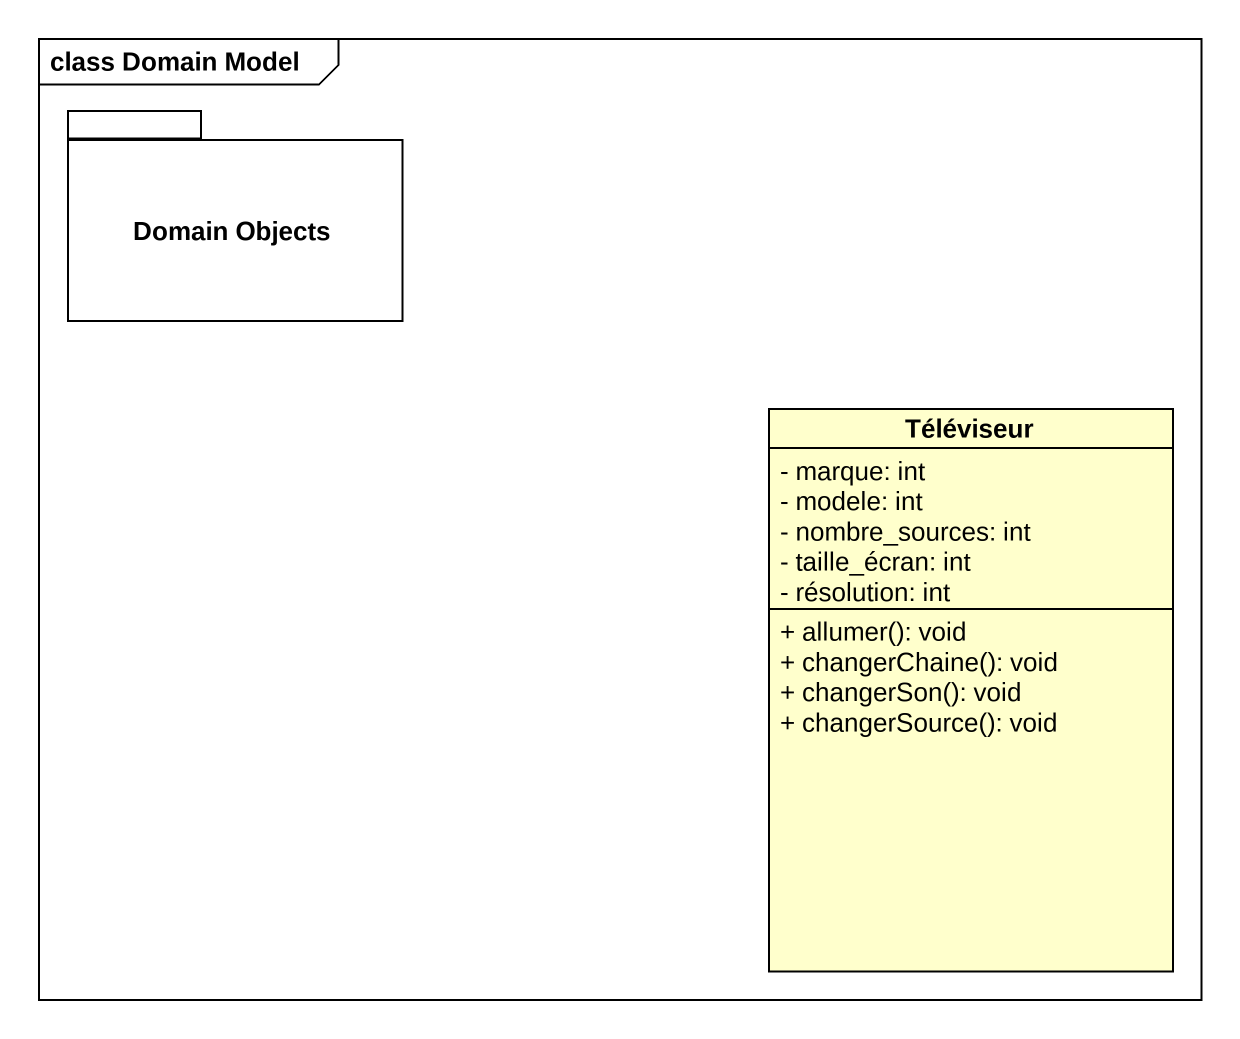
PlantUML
@startuml
mainframe class Domain Model
hide circle
hide empty members
skinparam classAttributeIconSize 0
package "Domain Objects" as Domain_Objects {
}
class Téléviseur {
  - marque: int
  - modele: int
  - nombre_sources: int
  - taille_écran: int
  - résolution: int
  + allumer(): void
  + changerChaine(): void
  + changerSon(): void
  + changerSource(): void
}
@enduml
